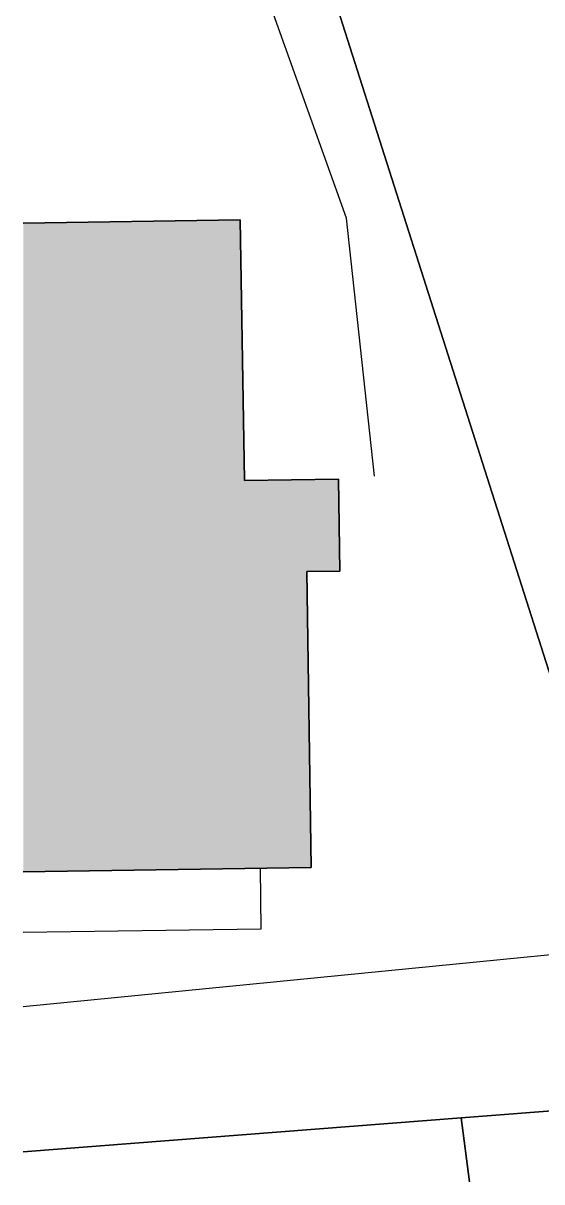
# Model space of a CAD drawing. Header units: metres. Extents: x 0.003 to 0.843, y 0.003 to 0.597.
# Drawn here: x 0.14765 to 0.15639, y 0.466 to 0.48552 of the extents above; entities that cross this region are included whole.
import ezdxf

# ---------------------------------------------------------------- set-up
doc = ezdxf.new("R2010")
doc.units = ezdxf.units.M
doc.linetypes.add('AUSGEZOGEN', pattern=[0])
doc.linetypes.add('PUNKT', pattern=[6.35, 0, -6.35])
doc.layers.add('Plankopf', color=7, linetype='AUSGEZOGEN', lineweight=13)

msp = doc.modelspace()

# ---------------------------------------------------------------- hatches: boundary and pattern name
at = {"layer": 'Plankopf', "linetype": 'PUNKT', "lineweight": -3, "true_color": 0x8f8f8f}
msp.add_hatch(color=252, dxfattribs=at).paths.add_polyline_path([(0.151303, 0.482202), (0.147648, 0.482148), (0.147648, 0.471222), (0.152501, 0.471293), (0.152429, 0.476278), (0.152984, 0.476286), (0.152961, 0.477835), (0.151379, 0.477812)])

# ---------------------------------------------------------------- linework, layer by layer
at = {"layer": 'Plankopf', "color": 254, "linetype": 'AUSGEZOGEN', "lineweight": -3, "true_color": 0xe3e3e3}
msp.add_line((0.147648, 0.482148), (0.151303, 0.482202), dxfattribs=at)
at = {"layer": 'Plankopf', "color": 7, "linetype": 'PUNKT', "lineweight": -3}
for p, q in [((0.151639, 0.471281), (0.151653, 0.470255)), ((0.151653, 0.470255), (0.147648, 0.470198))]:
    msp.add_line(p, q, dxfattribs=at)
at = {"layer": 'Plankopf', "color": 7, "linetype": 'AUSGEZOGEN', "lineweight": -3}
msp.add_line((0.147648, 0.468953), (0.157985, 0.469968), dxfattribs=at)
for points in [[(0.185141, 0.469312), (0.158814, 0.46737), (0.148036, 0.501167), (0.172014, 0.501559), (0.17468, 0.501607), (0.184794, 0.501728), (0.187697, 0.501454), (0.190369, 0.500708), (0.194015, 0.498874), (0.196616, 0.496848), (0.198929, 0.493885), (0.200714, 0.490462), (0.201678, 0.48641), (0.201321, 0.48284), (0.200189, 0.480691), (0.197707, 0.478275), (0.189733, 0.473783), (0.187432, 0.472343), (0.185514, 0.470426), (0.185141, 0.469312)], [(0.147648, 0.50116), (0.148036, 0.501167), (0.158814, 0.46737), (0.15503, 0.467075), (0.147648, 0.466501)], [(0.15357, 0.477885), (0.153097, 0.482231), (0.148994, 0.493696), (0.148827, 0.494145), (0.148638, 0.495169)], [(0.147648, 0.482148), (0.151303, 0.482202), (0.151379, 0.477812), (0.152961, 0.477835)], [(0.152961, 0.477835), (0.152984, 0.476286), (0.152429, 0.476278), (0.152501, 0.471293), (0.147648, 0.471222)], [(0.185141, 0.469312), (0.158814, 0.46737), (0.15503, 0.467075), (0.147648, 0.466503)], [(0.15517, 0.465997), (0.15503, 0.467075), (0.158814, 0.46737), (0.185141, 0.469312), (0.184877, 0.467037), (0.184853, 0.465997)], [(0.147648, 0.466501), (0.15503, 0.467075), (0.15517, 0.465997)]]:
    msp.add_lwpolyline(points, dxfattribs=at)
at = {"layer": 'Plankopf', "color": 254, "linetype": 'AUSGEZOGEN', "lineweight": -3, "true_color": 0xe3e3e3}
for points in [[(0.147648, 0.471222), (0.152501, 0.471293), (0.152429, 0.476278), (0.152984, 0.476286), (0.152961, 0.477835), (0.151379, 0.477812), (0.151303, 0.482202), (0.147648, 0.482148)], [(0.151303, 0.482202), (0.151379, 0.477812), (0.152961, 0.477835), (0.152984, 0.476286), (0.152429, 0.476278), (0.152501, 0.471293), (0.147648, 0.471222)], [(0.188406, 0.472953), (0.187432, 0.472343), (0.185514, 0.470426), (0.185141, 0.469312), (0.158814, 0.46737), (0.15503, 0.467075), (0.147648, 0.466503)], [(0.147648, 0.466503), (0.15503, 0.467075), (0.158814, 0.46737), (0.185141, 0.469312), (0.184877, 0.467037), (0.184853, 0.465997)]]:
    msp.add_lwpolyline(points, dxfattribs=at)

doc.saveas('drawing.dxf')
